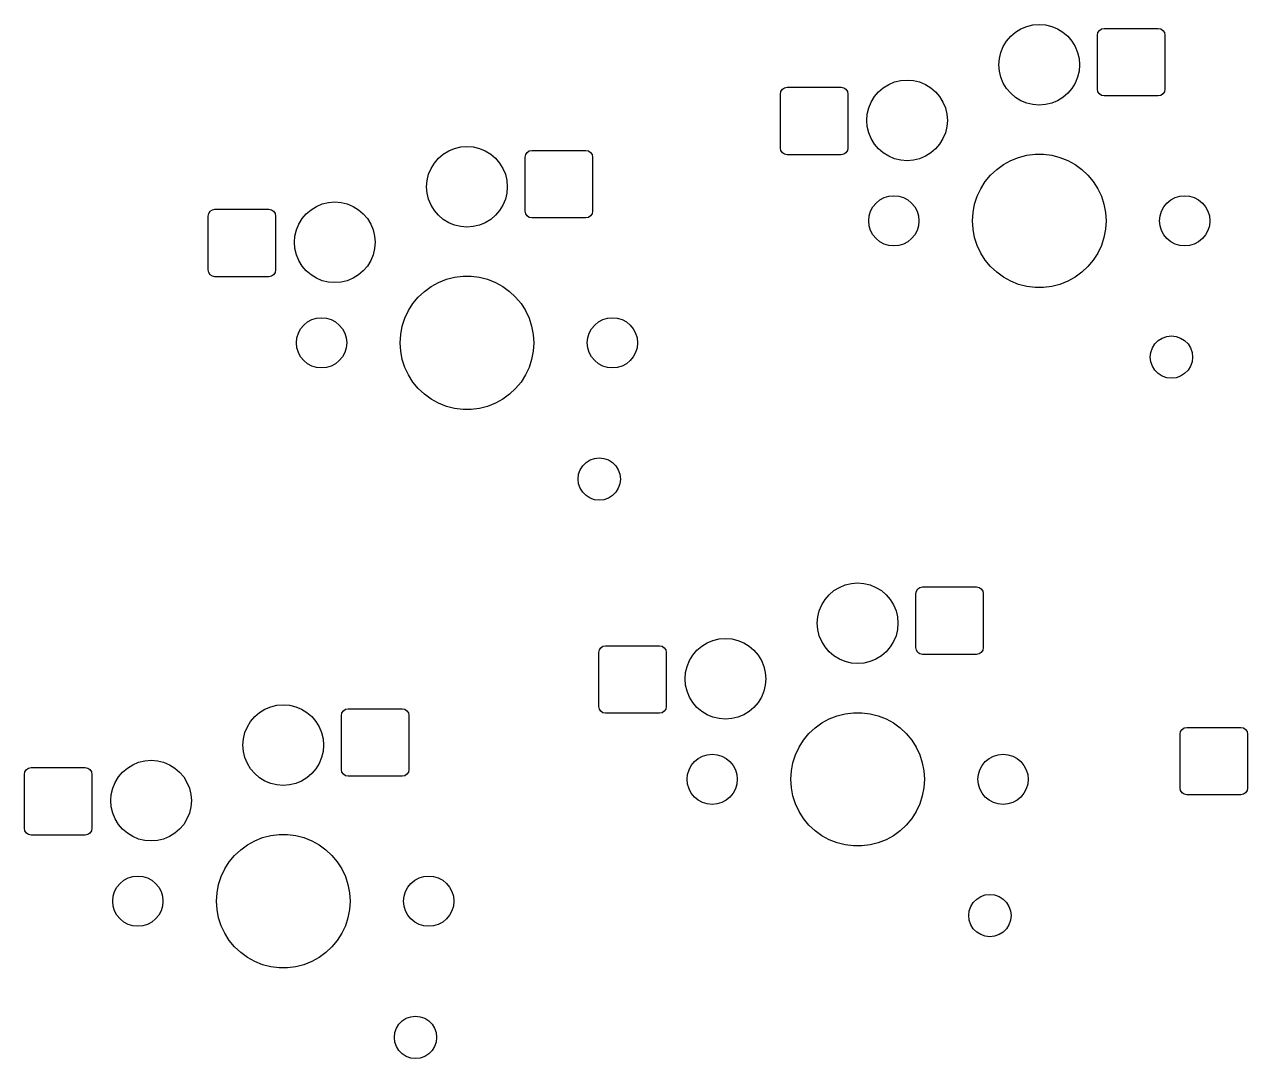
# Model space of a CAD drawing. Extents: x 51 to 259, y -147 to -37.
# Drawn here: x 157.62 to 203.87, y -76.41 to -37.31 of the extents above; entities that cross this region are included whole.
import ezdxf

# ---------------------------------------------------------------- set-up
doc = ezdxf.new("R2010")
doc.units = 0
doc.layers.add('BLACK', color=7, linetype='CONTINUOUS')

msp = doc.modelspace()

# ---------------------------------------------------------------- linework, layer by layer
at = {"layer": 'BLACK', "linetype": 'CONTINUOUS'}
for p, q in [((195.300326, -37.478153), (195.521411, -37.386577)), ((195.521411, -37.386577), (195.754099, -37.330713)), ((195.754099, -37.330713), (195.992662, -37.311938)), ((195.992662, -37.311938), (196.231225, -37.330713)), ((196.231225, -37.330713), (196.463913, -37.386577)), ((196.463913, -37.386577), (196.684998, -37.478153)), ((198.350078, -37.481349), (198.447662, -37.461938)), ((198.447662, -37.461938), (200.487662, -37.461938)), ((200.487662, -37.461938), (200.585246, -37.481349)), ((194.758911, -37.940565), (194.914324, -37.7586)), ((194.914324, -37.7586), (195.096289, -37.603187)), ((195.096289, -37.603187), (195.300326, -37.478153)), ((196.684998, -37.478153), (196.889035, -37.603187)), ((196.889035, -37.603187), (197.071, -37.7586)), ((197.071, -37.7586), (197.226413, -37.940565)), ((198.192662, -37.716938), (198.212073, -37.619354)), ((198.192662, -39.756938), (198.192662, -37.716938)), ((198.212073, -37.619354), (198.26735, -37.536626)), ((198.26735, -37.536626), (198.350078, -37.481349)), ((200.585246, -37.481349), (200.667974, -37.536626)), ((200.667974, -37.536626), (200.723251, -37.619354)), ((200.723251, -37.619354), (200.742662, -37.716938)), ((200.742662, -37.716938), (200.742662, -39.756938)), ((194.486437, -38.598375), (194.542301, -38.365687)), ((194.542301, -38.365687), (194.633877, -38.144602)), ((194.633877, -38.144602), (194.758911, -37.940565)), ((197.226413, -37.940565), (197.351447, -38.144602)), ((197.351447, -38.144602), (197.443023, -38.365687)), ((197.443023, -38.365687), (197.498887, -38.598375)), ((194.467662, -38.836938), (194.486437, -38.598375)), ((194.486437, -39.075501), (194.467662, -38.836938)), ((197.498887, -38.598375), (197.517662, -38.836938)), ((197.517662, -38.836938), (197.498887, -39.075501)), ((194.542301, -39.308189), (194.486437, -39.075501)), ((194.633877, -39.529274), (194.542301, -39.308189)), ((197.443023, -39.308189), (197.351447, -39.529274)), ((197.498887, -39.075501), (197.443023, -39.308189)), ((186.224767, -39.844869), (186.280044, -39.762141)), ((186.280044, -39.762141), (186.362772, -39.706864)), ((186.362772, -39.706864), (186.460356, -39.687453)), ((186.460356, -39.687453), (188.500356, -39.687453)), ((188.500356, -39.687453), (188.59794, -39.706864)), ((188.59794, -39.706864), (188.680668, -39.762141)), ((188.680668, -39.762141), (188.735945, -39.844869)), ((189.914324, -39.8586), (190.096289, -39.703187)), ((190.096289, -39.703187), (190.300326, -39.578153)), ((190.300326, -39.578153), (190.521411, -39.486577)), ((190.521411, -39.486577), (190.754099, -39.430713)), ((190.754099, -39.430713), (190.992662, -39.411938)), ((190.992662, -39.411938), (191.231225, -39.430713)), ((191.231225, -39.430713), (191.463913, -39.486577)), ((191.463913, -39.486577), (191.684998, -39.578153)), ((191.684998, -39.578153), (191.889035, -39.703187)), ((191.889035, -39.703187), (192.071, -39.8586)), ((194.758911, -39.733311), (194.633877, -39.529274)), ((194.914324, -39.915276), (194.758911, -39.733311)), ((197.226413, -39.733311), (197.071, -39.915276)), ((197.351447, -39.529274), (197.226413, -39.733311)), ((198.212073, -39.854522), (198.192662, -39.756938)), ((200.742662, -39.756938), (200.723251, -39.854522)), ((186.205356, -39.942453), (186.224767, -39.844869)), ((186.205356, -41.982453), (186.205356, -39.942453)), ((188.735945, -39.844869), (188.755356, -39.942453)), ((188.755356, -39.942453), (188.755356, -41.982453)), ((189.633877, -40.244602), (189.758911, -40.040565)), ((189.758911, -40.040565), (189.914324, -39.8586)), ((192.071, -39.8586), (192.226413, -40.040565)), ((192.226413, -40.040565), (192.351447, -40.244602)), ((195.096289, -40.070689), (194.914324, -39.915276)), ((195.300326, -40.195723), (195.096289, -40.070689)), ((195.521411, -40.287299), (195.300326, -40.195723)), ((196.684998, -40.195723), (196.463913, -40.287299)), ((196.889035, -40.070689), (196.684998, -40.195723)), ((197.071, -39.915276), (196.889035, -40.070689)), ((198.26735, -39.93725), (198.212073, -39.854522)), ((198.350078, -39.992527), (198.26735, -39.93725)), ((198.447662, -40.011938), (198.350078, -39.992527)), ((200.487662, -40.011938), (198.447662, -40.011938)), ((200.585246, -39.992527), (200.487662, -40.011938)), ((200.667974, -39.93725), (200.585246, -39.992527)), ((200.723251, -39.854522), (200.667974, -39.93725)), ((189.467662, -40.936938), (189.486437, -40.698375)), ((189.486437, -40.698375), (189.542301, -40.465687)), ((189.542301, -40.465687), (189.633877, -40.244602)), ((192.351447, -40.244602), (192.443023, -40.465687)), ((192.443023, -40.465687), (192.498887, -40.698375)), ((192.498887, -40.698375), (192.517662, -40.936938)), ((195.754099, -40.343163), (195.521411, -40.287299)), ((195.992662, -40.361938), (195.754099, -40.343163)), ((196.231225, -40.343163), (195.992662, -40.361938)), ((196.463913, -40.287299), (196.231225, -40.343163)), ((189.486437, -41.175501), (189.467662, -40.936938)), ((192.517662, -40.936938), (192.498887, -41.175501)), ((189.542301, -41.408189), (189.486437, -41.175501)), ((189.633877, -41.629274), (189.542301, -41.408189)), ((192.443023, -41.408189), (192.351447, -41.629274)), ((192.498887, -41.175501), (192.443023, -41.408189)), ((173.659674, -42.089395), (173.880759, -41.997819)), ((173.880759, -41.997819), (174.113447, -41.941955)), ((174.113447, -41.941955), (174.35201, -41.92318)), ((174.35201, -41.92318), (174.590573, -41.941955)), ((174.590573, -41.941955), (174.823261, -41.997819)), ((174.823261, -41.997819), (175.044346, -42.089395)), ((176.709426, -42.092591), (176.80701, -42.07318)), ((176.80701, -42.07318), (178.84701, -42.07318)), ((178.84701, -42.07318), (178.944594, -42.092591)), ((186.224767, -42.080037), (186.205356, -41.982453)), ((186.280044, -42.162765), (186.224767, -42.080037)), ((188.735945, -42.080037), (188.680668, -42.162765)), ((188.755356, -41.982453), (188.735945, -42.080037)), ((189.758911, -41.833311), (189.633877, -41.629274)), ((189.914324, -42.015276), (189.758911, -41.833311)), ((190.096289, -42.170689), (189.914324, -42.015276)), ((192.071, -42.015276), (191.889035, -42.170689)), ((192.226413, -41.833311), (192.071, -42.015276)), ((192.351447, -41.629274), (192.226413, -41.833311)), ((173.118259, -42.551807), (173.273672, -42.369842)), ((173.273672, -42.369842), (173.455637, -42.214429)), ((173.455637, -42.214429), (173.659674, -42.089395)), ((175.044346, -42.089395), (175.248383, -42.214429)), ((175.248383, -42.214429), (175.430348, -42.369842)), ((175.430348, -42.369842), (175.585761, -42.551807)), ((176.55201, -42.32818), (176.571421, -42.230596)), ((176.55201, -44.36818), (176.55201, -42.32818)), ((176.571421, -42.230596), (176.626698, -42.147868)), ((176.626698, -42.147868), (176.709426, -42.092591)), ((178.944594, -42.092591), (179.027322, -42.147868)), ((179.027322, -42.147868), (179.082599, -42.230596)), ((179.082599, -42.230596), (179.10201, -42.32818)), ((179.10201, -42.32818), (179.10201, -44.36818)), ((186.362772, -42.218042), (186.280044, -42.162765)), ((186.460356, -42.237453), (186.362772, -42.218042)), ((188.500356, -42.237453), (186.460356, -42.237453)), ((188.59794, -42.218042), (188.500356, -42.237453)), ((188.680668, -42.162765), (188.59794, -42.218042)), ((190.300326, -42.295723), (190.096289, -42.170689)), ((190.521411, -42.387299), (190.300326, -42.295723)), ((190.754099, -42.443163), (190.521411, -42.387299)), ((190.992662, -42.461938), (190.754099, -42.443163)), ((191.231225, -42.443163), (190.992662, -42.461938)), ((191.463913, -42.387299), (191.231225, -42.443163)), ((191.684998, -42.295723), (191.463913, -42.387299)), ((191.889035, -42.170689), (191.684998, -42.295723)), ((194.639699, -42.60501), (194.917569, -42.45225)), ((194.917569, -42.45225), (195.212394, -42.33552)), ((195.212394, -42.33552), (195.519524, -42.256663)), ((195.519524, -42.256663), (195.834116, -42.216921)), ((195.834116, -42.216921), (196.151208, -42.216921)), ((196.151208, -42.216921), (196.4658, -42.256663)), ((196.4658, -42.256663), (196.77293, -42.33552)), ((196.77293, -42.33552), (197.067755, -42.45225)), ((197.067755, -42.45225), (197.345625, -42.60501)), ((172.845785, -43.209617), (172.901649, -42.976929)), ((172.901649, -42.976929), (172.993225, -42.755844)), ((172.993225, -42.755844), (173.118259, -42.551807)), ((175.585761, -42.551807), (175.710795, -42.755844)), ((175.710795, -42.755844), (175.802371, -42.976929)), ((175.802371, -42.976929), (175.858235, -43.209617)), ((193.949894, -43.25278), (194.152016, -43.008457)), ((194.152016, -43.008457), (194.383166, -42.791392)), ((194.383166, -42.791392), (194.639699, -42.60501)), ((197.345625, -42.60501), (197.602158, -42.791392)), ((197.602158, -42.791392), (197.833308, -43.008457)), ((197.833308, -43.008457), (198.03543, -43.25278)), ((172.82701, -43.44818), (172.845785, -43.209617)), ((172.845785, -43.686743), (172.82701, -43.44818)), ((175.858235, -43.209617), (175.87701, -43.44818)), ((175.87701, -43.44818), (175.858235, -43.686743)), ((193.779988, -43.52051), (193.949894, -43.25278)), ((198.03543, -43.25278), (198.205336, -43.52051)), ((172.901649, -43.919431), (172.845785, -43.686743)), ((172.993225, -44.140516), (172.901649, -43.919431)), ((175.802371, -43.919431), (175.710795, -44.140516)), ((175.858235, -43.686743), (175.802371, -43.919431)), ((189.96487, -43.947042), (190.129113, -43.859252)), ((190.129113, -43.859252), (190.307326, -43.805192)), ((190.307326, -43.805192), (190.492662, -43.786938)), ((190.492662, -43.786938), (190.677998, -43.805192)), ((190.677998, -43.805192), (190.856211, -43.859252)), ((190.856211, -43.859252), (191.020454, -43.947042)), ((193.54699, -44.108996), (193.644976, -43.807424)), ((193.644976, -43.807424), (193.779988, -43.52051)), ((198.205336, -43.52051), (198.340348, -43.807424)), ((198.340348, -43.807424), (198.438334, -44.108996)), ((200.96487, -43.947042), (201.129113, -43.859252)), ((201.129113, -43.859252), (201.307326, -43.805192)), ((201.307326, -43.805192), (201.492662, -43.786938)), ((201.492662, -43.786938), (201.677998, -43.805192)), ((201.677998, -43.805192), (201.856211, -43.859252)), ((201.856211, -43.859252), (202.020454, -43.947042)), ((164.584115, -44.456111), (164.639392, -44.373383)), ((164.639392, -44.373383), (164.72212, -44.318106)), ((164.72212, -44.318106), (164.819704, -44.298695)), ((164.819704, -44.298695), (166.859704, -44.298695)), ((166.859704, -44.298695), (166.957288, -44.318106)), ((166.957288, -44.318106), (167.040016, -44.373383)), ((167.040016, -44.373383), (167.095293, -44.456111)), ((168.273672, -44.469842), (168.455637, -44.314429)), ((168.455637, -44.314429), (168.659674, -44.189395)), ((168.659674, -44.189395), (168.880759, -44.097819)), ((168.880759, -44.097819), (169.113447, -44.041955)), ((169.113447, -44.041955), (169.35201, -44.02318)), ((169.35201, -44.02318), (169.590573, -44.041955)), ((169.590573, -44.041955), (169.823261, -44.097819)), ((169.823261, -44.097819), (170.044346, -44.189395)), ((170.044346, -44.189395), (170.248383, -44.314429)), ((170.248383, -44.314429), (170.430348, -44.469842)), ((173.118259, -44.344553), (172.993225, -44.140516)), ((173.273672, -44.526518), (173.118259, -44.344553)), ((175.585761, -44.344553), (175.430348, -44.526518)), ((175.710795, -44.140516), (175.585761, -44.344553)), ((176.571421, -44.465764), (176.55201, -44.36818)), ((179.10201, -44.36818), (179.082599, -44.465764)), ((189.560916, -44.551602), (189.614976, -44.373389)), ((189.614976, -44.373389), (189.702766, -44.209146)), ((189.702766, -44.209146), (189.820911, -44.065187)), ((189.820911, -44.065187), (189.96487, -43.947042)), ((191.020454, -43.947042), (191.164413, -44.065187)), ((191.164413, -44.065187), (191.282558, -44.209146)), ((191.282558, -44.209146), (191.370348, -44.373389)), ((191.370348, -44.373389), (191.424408, -44.551602)), ((193.487572, -44.420472), (193.54699, -44.108996)), ((198.438334, -44.108996), (198.497752, -44.420472)), ((200.560916, -44.551602), (200.614976, -44.373389)), ((200.614976, -44.373389), (200.702766, -44.209146)), ((200.702766, -44.209146), (200.820911, -44.065187)), ((200.820911, -44.065187), (200.96487, -43.947042)), ((202.020454, -43.947042), (202.164413, -44.065187)), ((202.164413, -44.065187), (202.282558, -44.209146)), ((202.282558, -44.209146), (202.370348, -44.373389)), ((202.370348, -44.373389), (202.424408, -44.551602)), ((164.564704, -44.553695), (164.584115, -44.456111)), ((164.564704, -46.593695), (164.564704, -44.553695)), ((167.095293, -44.456111), (167.114704, -44.553695)), ((167.114704, -44.553695), (167.114704, -46.593695)), ((167.901649, -45.076929), (167.993225, -44.855844)), ((167.993225, -44.855844), (168.118259, -44.651807)), ((168.118259, -44.651807), (168.273672, -44.469842)), ((170.430348, -44.469842), (170.585761, -44.651807)), ((170.585761, -44.651807), (170.710795, -44.855844)), ((170.710795, -44.855844), (170.802371, -45.076929)), ((173.455637, -44.681931), (173.273672, -44.526518)), ((173.659674, -44.806965), (173.455637, -44.681931)), ((173.880759, -44.898541), (173.659674, -44.806965)), ((175.044346, -44.806965), (174.823261, -44.898541)), ((175.248383, -44.681931), (175.044346, -44.806965)), ((175.430348, -44.526518), (175.248383, -44.681931)), ((176.626698, -44.548492), (176.571421, -44.465764)), ((176.709426, -44.603769), (176.626698, -44.548492)), ((176.80701, -44.62318), (176.709426, -44.603769)), ((178.84701, -44.62318), (176.80701, -44.62318)), ((178.944594, -44.603769), (178.84701, -44.62318)), ((179.027322, -44.548492), (178.944594, -44.603769)), ((179.082599, -44.465764), (179.027322, -44.548492)), ((189.542662, -44.736938), (189.560916, -44.551602)), ((189.560916, -44.922274), (189.542662, -44.736938)), ((191.424408, -44.551602), (191.442662, -44.736938)), ((191.442662, -44.736938), (191.424408, -44.922274)), ((193.467662, -44.736938), (193.487572, -44.420472)), ((193.487572, -45.053404), (193.467662, -44.736938)), ((198.497752, -44.420472), (198.517662, -44.736938)), ((198.517662, -44.736938), (198.497752, -45.053404)), ((200.542662, -44.736938), (200.560916, -44.551602)), ((200.560916, -44.922274), (200.542662, -44.736938)), ((202.424408, -44.551602), (202.442662, -44.736938)), ((202.442662, -44.736938), (202.424408, -44.922274)), ((167.82701, -45.54818), (167.845785, -45.309617)), ((167.845785, -45.309617), (167.901649, -45.076929)), ((170.802371, -45.076929), (170.858235, -45.309617)), ((170.858235, -45.309617), (170.87701, -45.54818)), ((174.113447, -44.954405), (173.880759, -44.898541)), ((174.35201, -44.97318), (174.113447, -44.954405)), ((174.590573, -44.954405), (174.35201, -44.97318)), ((174.823261, -44.898541), (174.590573, -44.954405)), ((189.614976, -45.100487), (189.560916, -44.922274)), ((189.702766, -45.26473), (189.614976, -45.100487)), ((189.820911, -45.408689), (189.702766, -45.26473)), ((191.282558, -45.26473), (191.164413, -45.408689)), ((191.370348, -45.100487), (191.282558, -45.26473)), ((191.424408, -44.922274), (191.370348, -45.100487)), ((193.54699, -45.36488), (193.487572, -45.053404)), ((198.497752, -45.053404), (198.438334, -45.36488)), ((200.614976, -45.100487), (200.560916, -44.922274)), ((200.702766, -45.26473), (200.614976, -45.100487)), ((200.820911, -45.408689), (200.702766, -45.26473)), ((202.282558, -45.26473), (202.164413, -45.408689)), ((202.370348, -45.100487), (202.282558, -45.26473)), ((202.424408, -44.922274), (202.370348, -45.100487)), ((167.845785, -45.786743), (167.82701, -45.54818)), ((167.901649, -46.019431), (167.845785, -45.786743)), ((170.858235, -45.786743), (170.802371, -46.019431)), ((170.87701, -45.54818), (170.858235, -45.786743)), ((189.96487, -45.526834), (189.820911, -45.408689)), ((190.129113, -45.614624), (189.96487, -45.526834)), ((190.307326, -45.668684), (190.129113, -45.614624)), ((190.492662, -45.686938), (190.307326, -45.668684)), ((190.677998, -45.668684), (190.492662, -45.686938)), ((190.856211, -45.614624), (190.677998, -45.668684)), ((191.020454, -45.526834), (190.856211, -45.614624)), ((191.164413, -45.408689), (191.020454, -45.526834)), ((193.644976, -45.666452), (193.54699, -45.36488)), ((193.779988, -45.953366), (193.644976, -45.666452)), ((198.340348, -45.666452), (198.205336, -45.953366)), ((198.438334, -45.36488), (198.340348, -45.666452)), ((200.96487, -45.526834), (200.820911, -45.408689)), ((201.129113, -45.614624), (200.96487, -45.526834)), ((201.307326, -45.668684), (201.129113, -45.614624)), ((201.492662, -45.686938), (201.307326, -45.668684)), ((201.677998, -45.668684), (201.492662, -45.686938)), ((201.856211, -45.614624), (201.677998, -45.668684)), ((202.020454, -45.526834), (201.856211, -45.614624)), ((202.164413, -45.408689), (202.020454, -45.526834)), ((167.993225, -46.240516), (167.901649, -46.019431)), ((168.118259, -46.444553), (167.993225, -46.240516)), ((170.710795, -46.240516), (170.585761, -46.444553)), ((170.802371, -46.019431), (170.710795, -46.240516)), ((193.949894, -46.221096), (193.779988, -45.953366)), ((194.152016, -46.465419), (193.949894, -46.221096)), ((198.03543, -46.221096), (197.833308, -46.465419)), ((198.205336, -45.953366), (198.03543, -46.221096)), ((164.584115, -46.691279), (164.564704, -46.593695)), ((164.639392, -46.774007), (164.584115, -46.691279)), ((167.095293, -46.691279), (167.040016, -46.774007)), ((167.114704, -46.593695), (167.095293, -46.691279)), ((168.273672, -46.626518), (168.118259, -46.444553)), ((168.455637, -46.781931), (168.273672, -46.626518)), ((170.430348, -46.626518), (170.248383, -46.781931)), ((170.585761, -46.444553), (170.430348, -46.626518)), ((194.383166, -46.682484), (194.152016, -46.465419)), ((194.639699, -46.868866), (194.383166, -46.682484)), ((197.602158, -46.682484), (197.345625, -46.868866)), ((197.833308, -46.465419), (197.602158, -46.682484)), ((164.72212, -46.829284), (164.639392, -46.774007)), ((164.819704, -46.848695), (164.72212, -46.829284)), ((166.859704, -46.848695), (164.819704, -46.848695)), ((166.957288, -46.829284), (166.859704, -46.848695)), ((167.040016, -46.774007), (166.957288, -46.829284)), ((168.659674, -46.906965), (168.455637, -46.781931)), ((168.880759, -46.998541), (168.659674, -46.906965)), ((169.113447, -47.054405), (168.880759, -46.998541)), ((169.35201, -47.07318), (169.113447, -47.054405)), ((169.590573, -47.054405), (169.35201, -47.07318)), ((169.823261, -46.998541), (169.590573, -47.054405)), ((170.044346, -46.906965), (169.823261, -46.998541)), ((170.248383, -46.781931), (170.044346, -46.906965)), ((172.999047, -47.216252), (173.276917, -47.063492)), ((173.276917, -47.063492), (173.571742, -46.946762)), ((173.571742, -46.946762), (173.878872, -46.867905)), ((173.878872, -46.867905), (174.193464, -46.828163)), ((174.193464, -46.828163), (174.510556, -46.828163)), ((174.510556, -46.828163), (174.825148, -46.867905)), ((174.825148, -46.867905), (175.132278, -46.946762)), ((175.132278, -46.946762), (175.427103, -47.063492)), ((175.427103, -47.063492), (175.704973, -47.216252)), ((194.917569, -47.021626), (194.639699, -46.868866)), ((195.212394, -47.138356), (194.917569, -47.021626)), ((195.519524, -47.217213), (195.212394, -47.138356)), ((196.77293, -47.138356), (196.4658, -47.217213)), ((197.067755, -47.021626), (196.77293, -47.138356)), ((197.345625, -46.868866), (197.067755, -47.021626)), ((172.309242, -47.864022), (172.511364, -47.619699)), ((172.511364, -47.619699), (172.742514, -47.402634)), ((172.742514, -47.402634), (172.999047, -47.216252)), ((175.704973, -47.216252), (175.961506, -47.402634)), ((175.961506, -47.402634), (176.192656, -47.619699)), ((176.192656, -47.619699), (176.394778, -47.864022)), ((195.834116, -47.256955), (195.519524, -47.217213)), ((196.151208, -47.256955), (195.834116, -47.256955)), ((196.4658, -47.217213), (196.151208, -47.256955)), ((172.139336, -48.131752), (172.309242, -47.864022)), ((176.394778, -47.864022), (176.564684, -48.131752)), ((168.180259, -48.676429), (168.324218, -48.558284)), ((168.324218, -48.558284), (168.488461, -48.470494)), ((168.488461, -48.470494), (168.666674, -48.416434)), ((168.666674, -48.416434), (168.85201, -48.39818)), ((168.85201, -48.39818), (169.037346, -48.416434)), ((169.037346, -48.416434), (169.215559, -48.470494)), ((169.215559, -48.470494), (169.379802, -48.558284)), ((169.379802, -48.558284), (169.523761, -48.676429)), ((171.906338, -48.720238), (172.004324, -48.418666)), ((172.004324, -48.418666), (172.139336, -48.131752)), ((176.564684, -48.131752), (176.699696, -48.418666)), ((176.699696, -48.418666), (176.797682, -48.720238)), ((179.180259, -48.676429), (179.324218, -48.558284)), ((179.324218, -48.558284), (179.488461, -48.470494)), ((179.488461, -48.470494), (179.666674, -48.416434)), ((179.666674, -48.416434), (179.85201, -48.39818)), ((179.85201, -48.39818), (180.037346, -48.416434)), ((180.037346, -48.416434), (180.215559, -48.470494)), ((180.215559, -48.470494), (180.379802, -48.558284)), ((180.379802, -48.558284), (180.523761, -48.676429)), ((167.920264, -49.162844), (167.974324, -48.984631)), ((167.974324, -48.984631), (168.062114, -48.820388)), ((168.062114, -48.820388), (168.180259, -48.676429)), ((169.523761, -48.676429), (169.641906, -48.820388)), ((169.641906, -48.820388), (169.729696, -48.984631)), ((169.729696, -48.984631), (169.783756, -49.162844)), ((171.84692, -49.031714), (171.906338, -48.720238)), ((176.797682, -48.720238), (176.8571, -49.031714)), ((178.920264, -49.162844), (178.974324, -48.984631)), ((178.974324, -48.984631), (179.062114, -48.820388)), ((179.062114, -48.820388), (179.180259, -48.676429)), ((180.523761, -48.676429), (180.641906, -48.820388)), ((180.641906, -48.820388), (180.729696, -48.984631)), ((180.729696, -48.984631), (180.783756, -49.162844)), ((167.90201, -49.34818), (167.920264, -49.162844)), ((167.920264, -49.533516), (167.90201, -49.34818)), ((169.783756, -49.162844), (169.80201, -49.34818)), ((169.80201, -49.34818), (169.783756, -49.533516)), ((171.82701, -49.34818), (171.84692, -49.031714)), ((171.84692, -49.664646), (171.82701, -49.34818)), ((176.8571, -49.031714), (176.87701, -49.34818)), ((176.87701, -49.34818), (176.8571, -49.664646)), ((178.90201, -49.34818), (178.920264, -49.162844)), ((178.920264, -49.533516), (178.90201, -49.34818)), ((180.783756, -49.162844), (180.80201, -49.34818)), ((180.80201, -49.34818), (180.783756, -49.533516)), ((200.271887, -49.539831), (200.367197, -49.388146)), ((200.367197, -49.388146), (200.49387, -49.261473)), ((200.49387, -49.261473), (200.645555, -49.166163)), ((200.645555, -49.166163), (200.814645, -49.106996)), ((200.814645, -49.106996), (200.992662, -49.086938)), ((200.992662, -49.086938), (201.170679, -49.106996)), ((201.170679, -49.106996), (201.339769, -49.166163)), ((201.339769, -49.166163), (201.491454, -49.261473)), ((201.491454, -49.261473), (201.618127, -49.388146)), ((201.618127, -49.388146), (201.713437, -49.539831)), ((167.974324, -49.711729), (167.920264, -49.533516)), ((168.062114, -49.875972), (167.974324, -49.711729)), ((168.180259, -50.019931), (168.062114, -49.875972)), ((169.641906, -49.875972), (169.523761, -50.019931)), ((169.729696, -49.711729), (169.641906, -49.875972)), ((169.783756, -49.533516), (169.729696, -49.711729)), ((171.906338, -49.976122), (171.84692, -49.664646)), ((176.8571, -49.664646), (176.797682, -49.976122)), ((178.974324, -49.711729), (178.920264, -49.533516)), ((179.062114, -49.875972), (178.974324, -49.711729)), ((179.180259, -50.019931), (179.062114, -49.875972)), ((180.641906, -49.875972), (180.523761, -50.019931)), ((180.729696, -49.711729), (180.641906, -49.875972)), ((180.783756, -49.533516), (180.729696, -49.711729)), ((200.192662, -49.886938), (200.21272, -49.708921)), ((200.21272, -50.064955), (200.192662, -49.886938)), ((200.21272, -49.708921), (200.271887, -49.539831)), ((201.713437, -49.539831), (201.772604, -49.708921)), ((201.772604, -49.708921), (201.792662, -49.886938)), ((201.792662, -49.886938), (201.772604, -50.064955)), ((168.324218, -50.138076), (168.180259, -50.019931)), ((168.488461, -50.225866), (168.324218, -50.138076)), ((168.666674, -50.279926), (168.488461, -50.225866)), ((168.85201, -50.29818), (168.666674, -50.279926)), ((169.037346, -50.279926), (168.85201, -50.29818)), ((169.215559, -50.225866), (169.037346, -50.279926)), ((169.379802, -50.138076), (169.215559, -50.225866)), ((169.523761, -50.019931), (169.379802, -50.138076)), ((172.004324, -50.277694), (171.906338, -49.976122)), ((172.139336, -50.564608), (172.004324, -50.277694)), ((176.699696, -50.277694), (176.564684, -50.564608)), ((176.797682, -49.976122), (176.699696, -50.277694)), ((179.324218, -50.138076), (179.180259, -50.019931)), ((179.488461, -50.225866), (179.324218, -50.138076)), ((179.666674, -50.279926), (179.488461, -50.225866)), ((179.85201, -50.29818), (179.666674, -50.279926)), ((180.037346, -50.279926), (179.85201, -50.29818)), ((180.215559, -50.225866), (180.037346, -50.279926)), ((180.379802, -50.138076), (180.215559, -50.225866)), ((180.523761, -50.019931), (180.379802, -50.138076)), ((200.271887, -50.234045), (200.21272, -50.064955)), ((200.367197, -50.38573), (200.271887, -50.234045)), ((200.49387, -50.512403), (200.367197, -50.38573)), ((201.618127, -50.38573), (201.491454, -50.512403)), ((201.713437, -50.234045), (201.618127, -50.38573)), ((201.772604, -50.064955), (201.713437, -50.234045)), ((172.309242, -50.832338), (172.139336, -50.564608)), ((172.511364, -51.076661), (172.309242, -50.832338)), ((176.394778, -50.832338), (176.192656, -51.076661)), ((176.564684, -50.564608), (176.394778, -50.832338)), ((200.645555, -50.607713), (200.49387, -50.512403)), ((200.814645, -50.66688), (200.645555, -50.607713)), ((200.992662, -50.686938), (200.814645, -50.66688)), ((201.170679, -50.66688), (200.992662, -50.686938)), ((201.339769, -50.607713), (201.170679, -50.66688)), ((201.491454, -50.512403), (201.339769, -50.607713)), ((172.742514, -51.293726), (172.511364, -51.076661)), ((172.999047, -51.480108), (172.742514, -51.293726)), ((175.961506, -51.293726), (175.704973, -51.480108)), ((176.192656, -51.076661), (175.961506, -51.293726)), ((173.276917, -51.632868), (172.999047, -51.480108)), ((173.571742, -51.749598), (173.276917, -51.632868)), ((173.878872, -51.828455), (173.571742, -51.749598)), ((175.132278, -51.749598), (174.825148, -51.828455)), ((175.427103, -51.632868), (175.132278, -51.749598)), ((175.704973, -51.480108), (175.427103, -51.632868)), ((174.193464, -51.868197), (173.878872, -51.828455)), ((174.510556, -51.868197), (174.193464, -51.868197)), ((174.825148, -51.828455), (174.510556, -51.868197)), ((178.631235, -54.151073), (178.726545, -53.999388)), ((178.726545, -53.999388), (178.853218, -53.872715)), ((178.853218, -53.872715), (179.004903, -53.777405)), ((179.004903, -53.777405), (179.173993, -53.718238)), ((179.173993, -53.718238), (179.35201, -53.69818)), ((179.35201, -53.69818), (179.530027, -53.718238)), ((179.530027, -53.718238), (179.699117, -53.777405)), ((179.699117, -53.777405), (179.850802, -53.872715)), ((179.850802, -53.872715), (179.977475, -53.999388)), ((179.977475, -53.999388), (180.072785, -54.151073)), ((178.55201, -54.49818), (178.572068, -54.320163)), ((178.572068, -54.676197), (178.55201, -54.49818)), ((178.572068, -54.320163), (178.631235, -54.151073)), ((180.072785, -54.151073), (180.131952, -54.320163)), ((180.131952, -54.320163), (180.15201, -54.49818)), ((180.15201, -54.49818), (180.131952, -54.676197)), ((178.631235, -54.845287), (178.572068, -54.676197)), ((178.726545, -54.996972), (178.631235, -54.845287)), ((178.853218, -55.123645), (178.726545, -54.996972)), ((179.977475, -54.996972), (179.850802, -55.123645)), ((180.072785, -54.845287), (179.977475, -54.996972)), ((180.131952, -54.676197), (180.072785, -54.845287)), ((179.004903, -55.218955), (178.853218, -55.123645)), ((179.173993, -55.278122), (179.004903, -55.218955)), ((179.35201, -55.29818), (179.173993, -55.278122)), ((179.530027, -55.278122), (179.35201, -55.29818)), ((179.699117, -55.218955), (179.530027, -55.278122)), ((179.850802, -55.123645), (179.699117, -55.218955)), ((188.046863, -58.873187), (188.228828, -58.717774)), ((188.228828, -58.717774), (188.432865, -58.59274)), ((188.432865, -58.59274), (188.65395, -58.501164)), ((188.65395, -58.501164), (188.886638, -58.4453)), ((188.886638, -58.4453), (189.125201, -58.426525)), ((189.125201, -58.426525), (189.363764, -58.4453)), ((189.363764, -58.4453), (189.596452, -58.501164)), ((189.596452, -58.501164), (189.817537, -58.59274)), ((189.817537, -58.59274), (190.021574, -58.717774)), ((190.021574, -58.717774), (190.203539, -58.873187)), ((191.325201, -58.831525), (191.344612, -58.733941)), ((191.344612, -58.733941), (191.399889, -58.651213)), ((191.399889, -58.651213), (191.482617, -58.595936)), ((191.482617, -58.595936), (191.580201, -58.576525)), ((191.580201, -58.576525), (193.620201, -58.576525)), ((193.620201, -58.576525), (193.717785, -58.595936)), ((193.717785, -58.595936), (193.800513, -58.651213)), ((193.800513, -58.651213), (193.85579, -58.733941)), ((193.85579, -58.733941), (193.875201, -58.831525)), ((187.766416, -59.259189), (187.89145, -59.055152)), ((187.89145, -59.055152), (188.046863, -58.873187)), ((190.203539, -58.873187), (190.358952, -59.055152)), ((190.358952, -59.055152), (190.483986, -59.259189)), ((191.325201, -60.871525), (191.325201, -58.831525)), ((193.875201, -58.831525), (193.875201, -60.871525)), ((187.618976, -59.712962), (187.67484, -59.480274)), ((187.67484, -59.480274), (187.766416, -59.259189)), ((190.483986, -59.259189), (190.575562, -59.480274)), ((190.575562, -59.480274), (190.631426, -59.712962)), ((187.600201, -59.951525), (187.618976, -59.712962)), ((187.618976, -60.190088), (187.600201, -59.951525)), ((190.631426, -59.712962), (190.650201, -59.951525)), ((190.650201, -59.951525), (190.631426, -60.190088)), ((183.65395, -60.601164), (183.886638, -60.5453)), ((183.886638, -60.5453), (184.125201, -60.526525)), ((184.125201, -60.526525), (184.363764, -60.5453)), ((184.363764, -60.5453), (184.596452, -60.601164)), ((187.67484, -60.422776), (187.618976, -60.190088)), ((187.766416, -60.643861), (187.67484, -60.422776)), ((190.575562, -60.422776), (190.483986, -60.643861)), ((190.631426, -60.190088), (190.575562, -60.422776)), ((179.337895, -61.05704), (179.357306, -60.959456)), ((179.357306, -60.959456), (179.412583, -60.876728)), ((179.412583, -60.876728), (179.495311, -60.821451)), ((179.495311, -60.821451), (179.592895, -60.80204)), ((179.592895, -60.80204), (181.632895, -60.80204)), ((181.632895, -60.80204), (181.730479, -60.821451)), ((181.730479, -60.821451), (181.813207, -60.876728)), ((181.813207, -60.876728), (181.868484, -60.959456)), ((181.868484, -60.959456), (181.887895, -61.05704)), ((182.89145, -61.155152), (183.046863, -60.973187)), ((183.046863, -60.973187), (183.228828, -60.817774)), ((183.228828, -60.817774), (183.432865, -60.69274)), ((183.432865, -60.69274), (183.65395, -60.601164)), ((184.596452, -60.601164), (184.817537, -60.69274)), ((184.817537, -60.69274), (185.021574, -60.817774)), ((185.021574, -60.817774), (185.203539, -60.973187)), ((185.203539, -60.973187), (185.358952, -61.155152)), ((187.89145, -60.847898), (187.766416, -60.643861)), ((188.046863, -61.029863), (187.89145, -60.847898)), ((188.228828, -61.185276), (188.046863, -61.029863)), ((190.203539, -61.029863), (190.021574, -61.185276)), ((190.358952, -60.847898), (190.203539, -61.029863)), ((190.483986, -60.643861), (190.358952, -60.847898)), ((191.344612, -60.969109), (191.325201, -60.871525)), ((191.399889, -61.051837), (191.344612, -60.969109)), ((191.482617, -61.107114), (191.399889, -61.051837)), ((193.800513, -61.051837), (193.717785, -61.107114)), ((193.85579, -60.969109), (193.800513, -61.051837)), ((193.875201, -60.871525), (193.85579, -60.969109)), ((179.337895, -63.09704), (179.337895, -61.05704)), ((181.887895, -61.05704), (181.887895, -63.09704)), ((182.67484, -61.580274), (182.766416, -61.359189)), ((182.766416, -61.359189), (182.89145, -61.155152)), ((185.358952, -61.155152), (185.483986, -61.359189)), ((185.483986, -61.359189), (185.575562, -61.580274)), ((188.432865, -61.31031), (188.228828, -61.185276)), ((188.65395, -61.401886), (188.432865, -61.31031)), ((188.886638, -61.45775), (188.65395, -61.401886)), ((189.125201, -61.476525), (188.886638, -61.45775)), ((189.363764, -61.45775), (189.125201, -61.476525)), ((189.596452, -61.401886), (189.363764, -61.45775)), ((189.817537, -61.31031), (189.596452, -61.401886)), ((190.021574, -61.185276), (189.817537, -61.31031)), ((191.580201, -61.126525), (191.482617, -61.107114)), ((193.620201, -61.126525), (191.580201, -61.126525)), ((193.717785, -61.107114), (193.620201, -61.126525)), ((182.600201, -62.051525), (182.618976, -61.812962)), ((182.618976, -61.812962), (182.67484, -61.580274)), ((185.575562, -61.580274), (185.631426, -61.812962)), ((185.631426, -61.812962), (185.650201, -62.051525)), ((182.618976, -62.290088), (182.600201, -62.051525)), ((182.67484, -62.522776), (182.618976, -62.290088)), ((185.631426, -62.290088), (185.575562, -62.522776)), ((185.650201, -62.051525), (185.631426, -62.290088)), ((182.766416, -62.743861), (182.67484, -62.522776)), ((182.89145, -62.947898), (182.766416, -62.743861)), ((185.483986, -62.743861), (185.358952, -62.947898)), ((185.575562, -62.522776), (185.483986, -62.743861)), ((166.32647, -63.479123), (166.508435, -63.32371)), ((166.508435, -63.32371), (166.712472, -63.198676)), ((166.712472, -63.198676), (166.933557, -63.1071)), ((166.933557, -63.1071), (167.166245, -63.051236)), ((167.166245, -63.051236), (167.404808, -63.032461)), ((167.404808, -63.032461), (167.643371, -63.051236)), ((167.643371, -63.051236), (167.876059, -63.1071)), ((167.876059, -63.1071), (168.097144, -63.198676)), ((168.097144, -63.198676), (168.301181, -63.32371)), ((168.301181, -63.32371), (168.483146, -63.479123)), ((169.604808, -63.437461), (169.624219, -63.339877)), ((169.624219, -63.339877), (169.679496, -63.257149)), ((169.679496, -63.257149), (169.762224, -63.201872)), ((169.762224, -63.201872), (169.859808, -63.182461)), ((169.859808, -63.182461), (171.899808, -63.182461)), ((171.899808, -63.182461), (171.997392, -63.201872)), ((171.997392, -63.201872), (172.08012, -63.257149)), ((172.08012, -63.257149), (172.135397, -63.339877)), ((172.135397, -63.339877), (172.154808, -63.437461)), ((179.357306, -63.194624), (179.337895, -63.09704)), ((179.412583, -63.277352), (179.357306, -63.194624)), ((179.495311, -63.332629), (179.412583, -63.277352)), ((179.592895, -63.35204), (179.495311, -63.332629)), ((181.632895, -63.35204), (179.592895, -63.35204)), ((181.730479, -63.332629), (181.632895, -63.35204)), ((181.813207, -63.277352), (181.730479, -63.332629)), ((181.868484, -63.194624), (181.813207, -63.277352)), ((181.887895, -63.09704), (181.868484, -63.194624)), ((183.046863, -63.129863), (182.89145, -62.947898)), ((183.228828, -63.285276), (183.046863, -63.129863)), ((183.432865, -63.41031), (183.228828, -63.285276)), ((185.021574, -63.285276), (184.817537, -63.41031)), ((185.203539, -63.129863), (185.021574, -63.285276)), ((185.358952, -62.947898), (185.203539, -63.129863)), ((188.652063, -63.37125), (188.966655, -63.331508)), ((188.966655, -63.331508), (189.283747, -63.331508)), ((189.283747, -63.331508), (189.598339, -63.37125)), ((166.046023, -63.865125), (166.171057, -63.661088)), ((166.171057, -63.661088), (166.32647, -63.479123)), ((168.483146, -63.479123), (168.638559, -63.661088)), ((168.638559, -63.661088), (168.763593, -63.865125)), ((169.604808, -65.477461), (169.604808, -63.437461)), ((172.154808, -63.437461), (172.154808, -65.477461)), ((183.65395, -63.501886), (183.432865, -63.41031)), ((183.886638, -63.55775), (183.65395, -63.501886)), ((184.125201, -63.576525), (183.886638, -63.55775)), ((184.363764, -63.55775), (184.125201, -63.576525)), ((184.596452, -63.501886), (184.363764, -63.55775)), ((184.817537, -63.41031), (184.596452, -63.501886)), ((187.515705, -63.905979), (187.772238, -63.719597)), ((187.772238, -63.719597), (188.050108, -63.566837)), ((188.050108, -63.566837), (188.344933, -63.450107)), ((188.344933, -63.450107), (188.652063, -63.37125)), ((189.598339, -63.37125), (189.905469, -63.450107)), ((189.905469, -63.450107), (190.200294, -63.566837)), ((190.200294, -63.566837), (190.478164, -63.719597)), ((190.478164, -63.719597), (190.734697, -63.905979)), ((165.898583, -64.318898), (165.954447, -64.08621)), ((165.954447, -64.08621), (166.046023, -63.865125)), ((168.763593, -63.865125), (168.855169, -64.08621)), ((168.855169, -64.08621), (168.911033, -64.318898)), ((187.082433, -64.367367), (187.284555, -64.123044)), ((187.284555, -64.123044), (187.515705, -63.905979)), ((190.734697, -63.905979), (190.965847, -64.123044)), ((190.965847, -64.123044), (191.167969, -64.367367)), ((201.319025, -64.141984), (201.338436, -64.0444)), ((201.319025, -66.181984), (201.319025, -64.141984)), ((201.338436, -64.0444), (201.393713, -63.961672)), ((201.393713, -63.961672), (201.476441, -63.906395)), ((201.476441, -63.906395), (201.574025, -63.886984)), ((201.574025, -63.886984), (203.614025, -63.886984)), ((203.614025, -63.886984), (203.711609, -63.906395)), ((203.711609, -63.906395), (203.794337, -63.961672)), ((203.794337, -63.961672), (203.849614, -64.0444)), ((203.849614, -64.0444), (203.869025, -64.141984)), ((203.869025, -64.141984), (203.869025, -66.181984)), ((165.879808, -64.557461), (165.898583, -64.318898)), ((165.898583, -64.796024), (165.879808, -64.557461)), ((168.911033, -64.318898), (168.929808, -64.557461)), ((168.929808, -64.557461), (168.911033, -64.796024)), ((186.777515, -64.922011), (186.912527, -64.635097)), ((186.912527, -64.635097), (187.082433, -64.367367)), ((191.167969, -64.367367), (191.337875, -64.635097)), ((191.337875, -64.635097), (191.472887, -64.922011)), ((161.712472, -65.298676), (161.933557, -65.2071)), ((161.933557, -65.2071), (162.166245, -65.151236)), ((162.166245, -65.151236), (162.404808, -65.132461)), ((162.404808, -65.132461), (162.643371, -65.151236)), ((162.643371, -65.151236), (162.876059, -65.2071)), ((162.876059, -65.2071), (163.097144, -65.298676)), ((165.954447, -65.028712), (165.898583, -64.796024)), ((166.046023, -65.249797), (165.954447, -65.028712)), ((168.855169, -65.028712), (168.763593, -65.249797)), ((168.911033, -64.796024), (168.855169, -65.028712)), ((182.835305, -65.323733), (182.95345, -65.179774)), ((182.95345, -65.179774), (183.097409, -65.061629)), ((183.097409, -65.061629), (183.261652, -64.973839)), ((183.261652, -64.973839), (183.439865, -64.919779)), ((183.439865, -64.919779), (183.625201, -64.901525)), ((183.625201, -64.901525), (183.810537, -64.919779)), ((183.810537, -64.919779), (183.98875, -64.973839)), ((183.98875, -64.973839), (184.152993, -65.061629)), ((184.152993, -65.061629), (184.296952, -65.179774)), ((184.296952, -65.179774), (184.415097, -65.323733)), ((186.679529, -65.223583), (186.777515, -64.922011)), ((191.472887, -64.922011), (191.570873, -65.223583)), ((193.835305, -65.323733), (193.95345, -65.179774)), ((193.95345, -65.179774), (194.097409, -65.061629)), ((194.097409, -65.061629), (194.261652, -64.973839)), ((194.261652, -64.973839), (194.439865, -64.919779)), ((194.439865, -64.919779), (194.625201, -64.901525)), ((194.625201, -64.901525), (194.810537, -64.919779)), ((194.810537, -64.919779), (194.98875, -64.973839)), ((194.98875, -64.973839), (195.152993, -65.061629)), ((195.152993, -65.061629), (195.296952, -65.179774)), ((195.296952, -65.179774), (195.415097, -65.323733)), ((157.617502, -65.662976), (157.636913, -65.565392)), ((157.617502, -67.702976), (157.617502, -65.662976)), ((157.636913, -65.565392), (157.69219, -65.482664)), ((157.69219, -65.482664), (157.774918, -65.427387)), ((157.774918, -65.427387), (157.872502, -65.407976)), ((157.872502, -65.407976), (159.912502, -65.407976)), ((159.912502, -65.407976), (160.010086, -65.427387)), ((160.010086, -65.427387), (160.092814, -65.482664)), ((160.092814, -65.482664), (160.148091, -65.565392)), ((160.148091, -65.565392), (160.167502, -65.662976)), ((160.167502, -65.662976), (160.167502, -67.702976)), ((161.171057, -65.761088), (161.32647, -65.579123)), ((161.32647, -65.579123), (161.508435, -65.42371)), ((161.508435, -65.42371), (161.712472, -65.298676)), ((163.097144, -65.298676), (163.301181, -65.42371)), ((163.301181, -65.42371), (163.483146, -65.579123)), ((163.483146, -65.579123), (163.638559, -65.761088)), ((166.171057, -65.453834), (166.046023, -65.249797)), ((166.32647, -65.635799), (166.171057, -65.453834)), ((166.508435, -65.791212), (166.32647, -65.635799)), ((168.483146, -65.635799), (168.301181, -65.791212)), ((168.638559, -65.453834), (168.483146, -65.635799)), ((168.763593, -65.249797), (168.638559, -65.453834)), ((169.624219, -65.575045), (169.604808, -65.477461)), ((169.679496, -65.657773), (169.624219, -65.575045)), ((169.762224, -65.71305), (169.679496, -65.657773)), ((172.08012, -65.657773), (171.997392, -65.71305)), ((172.135397, -65.575045), (172.08012, -65.657773)), ((172.154808, -65.477461), (172.135397, -65.575045)), ((182.675201, -65.851525), (182.693455, -65.666189)), ((182.693455, -65.666189), (182.747515, -65.487976)), ((182.747515, -65.487976), (182.835305, -65.323733)), ((184.415097, -65.323733), (184.502887, -65.487976)), ((184.502887, -65.487976), (184.556947, -65.666189)), ((184.556947, -65.666189), (184.575201, -65.851525)), ((186.600201, -65.851525), (186.620111, -65.535059)), ((186.620111, -65.535059), (186.679529, -65.223583)), ((191.570873, -65.223583), (191.630291, -65.535059)), ((191.630291, -65.535059), (191.650201, -65.851525)), ((193.675201, -65.851525), (193.693455, -65.666189)), ((193.693455, -65.666189), (193.747515, -65.487976)), ((193.747515, -65.487976), (193.835305, -65.323733)), ((195.415097, -65.323733), (195.502887, -65.487976)), ((195.502887, -65.487976), (195.556947, -65.666189)), ((195.556947, -65.666189), (195.575201, -65.851525)), ((160.954447, -66.18621), (161.046023, -65.965125)), ((161.046023, -65.965125), (161.171057, -65.761088)), ((163.638559, -65.761088), (163.763593, -65.965125)), ((163.763593, -65.965125), (163.855169, -66.18621)), ((166.712472, -65.916246), (166.508435, -65.791212)), ((166.933557, -66.007822), (166.712472, -65.916246)), ((167.166245, -66.063686), (166.933557, -66.007822)), ((167.404808, -66.082461), (167.166245, -66.063686)), ((167.643371, -66.063686), (167.404808, -66.082461)), ((167.876059, -66.007822), (167.643371, -66.063686)), ((168.097144, -65.916246), (167.876059, -66.007822)), ((168.301181, -65.791212), (168.097144, -65.916246)), ((169.859808, -65.732461), (169.762224, -65.71305)), ((171.899808, -65.732461), (169.859808, -65.732461)), ((171.997392, -65.71305), (171.899808, -65.732461)), ((182.693455, -66.036861), (182.675201, -65.851525)), ((182.747515, -66.215074), (182.693455, -66.036861)), ((184.556947, -66.036861), (184.502887, -66.215074)), ((184.575201, -65.851525), (184.556947, -66.036861)), ((186.620111, -66.167991), (186.600201, -65.851525)), ((191.650201, -65.851525), (191.630291, -66.167991)), ((193.693455, -66.036861), (193.675201, -65.851525)), ((193.747515, -66.215074), (193.693455, -66.036861)), ((195.556947, -66.036861), (195.502887, -66.215074)), ((195.575201, -65.851525), (195.556947, -66.036861)), ((160.879808, -66.657461), (160.898583, -66.418898)), ((160.898583, -66.418898), (160.954447, -66.18621)), ((163.855169, -66.18621), (163.911033, -66.418898)), ((163.911033, -66.418898), (163.929808, -66.657461)), ((182.835305, -66.379317), (182.747515, -66.215074)), ((182.95345, -66.523276), (182.835305, -66.379317)), ((183.097409, -66.641421), (182.95345, -66.523276)), ((184.296952, -66.523276), (184.152993, -66.641421)), ((184.415097, -66.379317), (184.296952, -66.523276)), ((184.502887, -66.215074), (184.415097, -66.379317)), ((186.679529, -66.479467), (186.620111, -66.167991)), ((186.777515, -66.781039), (186.679529, -66.479467)), ((191.570873, -66.479467), (191.472887, -66.781039)), ((191.630291, -66.167991), (191.570873, -66.479467)), ((193.835305, -66.379317), (193.747515, -66.215074)), ((193.95345, -66.523276), (193.835305, -66.379317)), ((194.097409, -66.641421), (193.95345, -66.523276)), ((195.296952, -66.523276), (195.152993, -66.641421)), ((195.415097, -66.379317), (195.296952, -66.523276)), ((195.502887, -66.215074), (195.415097, -66.379317)), ((201.338436, -66.279568), (201.319025, -66.181984)), ((201.393713, -66.362296), (201.338436, -66.279568)), ((201.476441, -66.417573), (201.393713, -66.362296)), ((201.574025, -66.436984), (201.476441, -66.417573)), ((203.614025, -66.436984), (201.574025, -66.436984)), ((203.711609, -66.417573), (203.614025, -66.436984)), ((203.794337, -66.362296), (203.711609, -66.417573)), ((203.849614, -66.279568), (203.794337, -66.362296)), ((203.869025, -66.181984), (203.849614, -66.279568)), ((160.898583, -66.896024), (160.879808, -66.657461)), ((160.954447, -67.128712), (160.898583, -66.896024)), ((163.911033, -66.896024), (163.855169, -67.128712)), ((163.929808, -66.657461), (163.911033, -66.896024)), ((183.261652, -66.729211), (183.097409, -66.641421)), ((183.439865, -66.783271), (183.261652, -66.729211)), ((183.625201, -66.801525), (183.439865, -66.783271)), ((183.810537, -66.783271), (183.625201, -66.801525)), ((183.98875, -66.729211), (183.810537, -66.783271)), ((184.152993, -66.641421), (183.98875, -66.729211)), ((186.912527, -67.067953), (186.777515, -66.781039)), ((191.472887, -66.781039), (191.337875, -67.067953)), ((194.261652, -66.729211), (194.097409, -66.641421)), ((194.439865, -66.783271), (194.261652, -66.729211)), ((194.625201, -66.801525), (194.439865, -66.783271)), ((194.810537, -66.783271), (194.625201, -66.801525)), ((194.98875, -66.729211), (194.810537, -66.783271)), ((195.152993, -66.641421), (194.98875, -66.729211)), ((161.046023, -67.349797), (160.954447, -67.128712)), ((161.171057, -67.553834), (161.046023, -67.349797)), ((163.763593, -67.349797), (163.638559, -67.553834)), ((163.855169, -67.128712), (163.763593, -67.349797)), ((187.082433, -67.335683), (186.912527, -67.067953)), ((187.284555, -67.580006), (187.082433, -67.335683)), ((191.167969, -67.335683), (190.965847, -67.580006)), ((191.337875, -67.067953), (191.167969, -67.335683)), ((157.636913, -67.80056), (157.617502, -67.702976)), ((157.69219, -67.883288), (157.636913, -67.80056)), ((157.774918, -67.938565), (157.69219, -67.883288)), ((157.872502, -67.957976), (157.774918, -67.938565)), ((159.912502, -67.957976), (157.872502, -67.957976)), ((160.010086, -67.938565), (159.912502, -67.957976)), ((160.092814, -67.883288), (160.010086, -67.938565)), ((160.148091, -67.80056), (160.092814, -67.883288)), ((160.167502, -67.702976), (160.148091, -67.80056)), ((161.32647, -67.735799), (161.171057, -67.553834)), ((161.508435, -67.891212), (161.32647, -67.735799)), ((161.712472, -68.016246), (161.508435, -67.891212)), ((163.301181, -67.891212), (163.097144, -68.016246)), ((163.483146, -67.735799), (163.301181, -67.891212)), ((163.638559, -67.553834), (163.483146, -67.735799)), ((166.62454, -68.056043), (166.93167, -67.977186)), ((166.93167, -67.977186), (167.246262, -67.937444)), ((167.246262, -67.937444), (167.563354, -67.937444)), ((167.563354, -67.937444), (167.877946, -67.977186)), ((167.877946, -67.977186), (168.185076, -68.056043)), ((187.515705, -67.797071), (187.284555, -67.580006)), ((187.772238, -67.983453), (187.515705, -67.797071)), ((188.050108, -68.136213), (187.772238, -67.983453)), ((190.478164, -67.983453), (190.200294, -68.136213)), ((190.734697, -67.797071), (190.478164, -67.983453)), ((190.965847, -67.580006), (190.734697, -67.797071)), ((161.933557, -68.107822), (161.712472, -68.016246)), ((162.166245, -68.163686), (161.933557, -68.107822)), ((162.404808, -68.182461), (162.166245, -68.163686)), ((162.643371, -68.163686), (162.404808, -68.182461)), ((162.876059, -68.107822), (162.643371, -68.163686)), ((163.097144, -68.016246), (162.876059, -68.107822)), ((165.795312, -68.511915), (166.051845, -68.325533)), ((166.051845, -68.325533), (166.329715, -68.172773)), ((166.329715, -68.172773), (166.62454, -68.056043)), ((168.185076, -68.056043), (168.479901, -68.172773)), ((168.479901, -68.172773), (168.757771, -68.325533)), ((168.757771, -68.325533), (169.014304, -68.511915)), ((188.344933, -68.252943), (188.050108, -68.136213)), ((188.652063, -68.3318), (188.344933, -68.252943)), ((188.966655, -68.371542), (188.652063, -68.3318)), ((189.283747, -68.371542), (188.966655, -68.371542)), ((189.598339, -68.3318), (189.283747, -68.371542)), ((189.905469, -68.252943), (189.598339, -68.3318)), ((190.200294, -68.136213), (189.905469, -68.252943)), ((165.36204, -68.973303), (165.564162, -68.72898)), ((165.564162, -68.72898), (165.795312, -68.511915)), ((169.014304, -68.511915), (169.245454, -68.72898)), ((169.245454, -68.72898), (169.447576, -68.973303)), ((165.057122, -69.527947), (165.192134, -69.241033)), ((165.192134, -69.241033), (165.36204, -68.973303)), ((169.447576, -68.973303), (169.617482, -69.241033)), ((169.617482, -69.241033), (169.752494, -69.527947)), ((161.114912, -69.929669), (161.233057, -69.78571)), ((161.233057, -69.78571), (161.377016, -69.667565)), ((161.377016, -69.667565), (161.541259, -69.579775)), ((161.541259, -69.579775), (161.719472, -69.525715)), ((161.719472, -69.525715), (161.904808, -69.507461)), ((161.904808, -69.507461), (162.090144, -69.525715)), ((162.090144, -69.525715), (162.268357, -69.579775)), ((162.268357, -69.579775), (162.4326, -69.667565)), ((162.4326, -69.667565), (162.576559, -69.78571)), ((162.576559, -69.78571), (162.694704, -69.929669)), ((164.899718, -70.140995), (164.959136, -69.829519)), ((164.959136, -69.829519), (165.057122, -69.527947)), ((169.752494, -69.527947), (169.85048, -69.829519)), ((169.85048, -69.829519), (169.909898, -70.140995)), ((172.114912, -69.929669), (172.233057, -69.78571)), ((172.233057, -69.78571), (172.377016, -69.667565)), ((172.377016, -69.667565), (172.541259, -69.579775)), ((172.541259, -69.579775), (172.719472, -69.525715)), ((172.719472, -69.525715), (172.904808, -69.507461)), ((172.904808, -69.507461), (173.090144, -69.525715)), ((173.090144, -69.525715), (173.268357, -69.579775)), ((173.268357, -69.579775), (173.4326, -69.667565)), ((173.4326, -69.667565), (173.576559, -69.78571)), ((173.576559, -69.78571), (173.694704, -69.929669)), ((160.954808, -70.457461), (160.973062, -70.272125)), ((160.973062, -70.272125), (161.027122, -70.093912)), ((161.027122, -70.093912), (161.114912, -69.929669)), ((162.694704, -69.929669), (162.782494, -70.093912)), ((162.782494, -70.093912), (162.836554, -70.272125)), ((162.836554, -70.272125), (162.854808, -70.457461)), ((164.879808, -70.457461), (164.899718, -70.140995)), ((169.909898, -70.140995), (169.929808, -70.457461)), ((171.954808, -70.457461), (171.973062, -70.272125)), ((171.973062, -70.272125), (172.027122, -70.093912)), ((172.027122, -70.093912), (172.114912, -69.929669)), ((173.694704, -69.929669), (173.782494, -70.093912)), ((173.782494, -70.093912), (173.836554, -70.272125)), ((173.836554, -70.272125), (173.854808, -70.457461)), ((193.626409, -70.37606), (193.778094, -70.28075)), ((193.778094, -70.28075), (193.947184, -70.221583)), ((193.947184, -70.221583), (194.125201, -70.201525)), ((194.125201, -70.201525), (194.303218, -70.221583)), ((194.303218, -70.221583), (194.472308, -70.28075)), ((194.472308, -70.28075), (194.623993, -70.37606)), ((160.973062, -70.642797), (160.954808, -70.457461)), ((161.027122, -70.82101), (160.973062, -70.642797)), ((162.836554, -70.642797), (162.782494, -70.82101)), ((162.854808, -70.457461), (162.836554, -70.642797)), ((164.899718, -70.773927), (164.879808, -70.457461)), ((169.929808, -70.457461), (169.909898, -70.773927)), ((171.973062, -70.642797), (171.954808, -70.457461)), ((172.027122, -70.82101), (171.973062, -70.642797)), ((173.836554, -70.642797), (173.782494, -70.82101)), ((173.854808, -70.457461), (173.836554, -70.642797)), ((193.345259, -70.823508), (193.404426, -70.654418)), ((193.404426, -70.654418), (193.499736, -70.502733)), ((193.499736, -70.502733), (193.626409, -70.37606)), ((194.623993, -70.37606), (194.750666, -70.502733)), ((194.750666, -70.502733), (194.845976, -70.654418)), ((194.845976, -70.654418), (194.905143, -70.823508)), ((161.114912, -70.985253), (161.027122, -70.82101)), ((161.233057, -71.129212), (161.114912, -70.985253)), ((161.377016, -71.247357), (161.233057, -71.129212)), ((162.576559, -71.129212), (162.4326, -71.247357)), ((162.694704, -70.985253), (162.576559, -71.129212)), ((162.782494, -70.82101), (162.694704, -70.985253)), ((164.959136, -71.085403), (164.899718, -70.773927)), ((165.057122, -71.386975), (164.959136, -71.085403)), ((169.85048, -71.085403), (169.752494, -71.386975)), ((169.909898, -70.773927), (169.85048, -71.085403)), ((172.114912, -70.985253), (172.027122, -70.82101)), ((172.233057, -71.129212), (172.114912, -70.985253)), ((172.377016, -71.247357), (172.233057, -71.129212)), ((173.576559, -71.129212), (173.4326, -71.247357)), ((173.694704, -70.985253), (173.576559, -71.129212)), ((173.782494, -70.82101), (173.694704, -70.985253)), ((193.325201, -71.001525), (193.345259, -70.823508)), ((193.345259, -71.179542), (193.325201, -71.001525)), ((193.404426, -71.348632), (193.345259, -71.179542)), ((194.905143, -71.179542), (194.845976, -71.348632)), ((194.905143, -70.823508), (194.925201, -71.001525)), ((194.925201, -71.001525), (194.905143, -71.179542)), ((161.541259, -71.335147), (161.377016, -71.247357)), ((161.719472, -71.389207), (161.541259, -71.335147)), ((161.904808, -71.407461), (161.719472, -71.389207)), ((162.090144, -71.389207), (161.904808, -71.407461)), ((162.268357, -71.335147), (162.090144, -71.389207)), ((162.4326, -71.247357), (162.268357, -71.335147)), ((165.192134, -71.673889), (165.057122, -71.386975)), ((165.36204, -71.941619), (165.192134, -71.673889)), ((169.617482, -71.673889), (169.447576, -71.941619)), ((169.752494, -71.386975), (169.617482, -71.673889)), ((172.541259, -71.335147), (172.377016, -71.247357)), ((172.719472, -71.389207), (172.541259, -71.335147)), ((172.904808, -71.407461), (172.719472, -71.389207)), ((173.090144, -71.389207), (172.904808, -71.407461)), ((173.268357, -71.335147), (173.090144, -71.389207)), ((173.4326, -71.247357), (173.268357, -71.335147)), ((193.499736, -71.500317), (193.404426, -71.348632)), ((193.626409, -71.62699), (193.499736, -71.500317)), ((193.778094, -71.7223), (193.626409, -71.62699)), ((194.623993, -71.62699), (194.472308, -71.7223)), ((194.750666, -71.500317), (194.623993, -71.62699)), ((194.845976, -71.348632), (194.750666, -71.500317)), ((165.564162, -72.185942), (165.36204, -71.941619)), ((169.447576, -71.941619), (169.245454, -72.185942)), ((193.947184, -71.781467), (193.778094, -71.7223)), ((194.125201, -71.801525), (193.947184, -71.781467)), ((194.303218, -71.781467), (194.125201, -71.801525)), ((194.472308, -71.7223), (194.303218, -71.781467)), ((165.795312, -72.403007), (165.564162, -72.185942)), ((166.051845, -72.589389), (165.795312, -72.403007)), ((166.329715, -72.742149), (166.051845, -72.589389)), ((168.757771, -72.589389), (168.479901, -72.742149)), ((169.014304, -72.403007), (168.757771, -72.589389)), ((169.245454, -72.185942), (169.014304, -72.403007)), ((166.62454, -72.858879), (166.329715, -72.742149)), ((166.93167, -72.937736), (166.62454, -72.858879)), ((167.246262, -72.977478), (166.93167, -72.937736)), ((167.563354, -72.977478), (167.246262, -72.977478)), ((167.877946, -72.937736), (167.563354, -72.977478)), ((168.185076, -72.858879), (167.877946, -72.937736)), ((168.479901, -72.742149), (168.185076, -72.858879)), ((171.906016, -74.981996), (172.057701, -74.886686)), ((172.057701, -74.886686), (172.226791, -74.827519)), ((172.226791, -74.827519), (172.404808, -74.807461)), ((172.404808, -74.807461), (172.582825, -74.827519)), ((172.582825, -74.827519), (172.751915, -74.886686)), ((172.751915, -74.886686), (172.9036, -74.981996)), ((171.624866, -75.429444), (171.684033, -75.260354)), ((171.684033, -75.260354), (171.779343, -75.108669)), ((171.779343, -75.108669), (171.906016, -74.981996)), ((172.9036, -74.981996), (173.030273, -75.108669)), ((173.030273, -75.108669), (173.125583, -75.260354)), ((173.125583, -75.260354), (173.18475, -75.429444)), ((171.604808, -75.607461), (171.624866, -75.429444)), ((171.624866, -75.785478), (171.604808, -75.607461)), ((171.684033, -75.954568), (171.624866, -75.785478)), ((173.18475, -75.785478), (173.125583, -75.954568)), ((173.18475, -75.429444), (173.204808, -75.607461)), ((173.204808, -75.607461), (173.18475, -75.785478)), ((171.779343, -76.106253), (171.684033, -75.954568)), ((171.906016, -76.232926), (171.779343, -76.106253)), ((172.057701, -76.328236), (171.906016, -76.232926)), ((172.9036, -76.232926), (172.751915, -76.328236)), ((173.030273, -76.106253), (172.9036, -76.232926)), ((173.125583, -75.954568), (173.030273, -76.106253)), ((172.226791, -76.387403), (172.057701, -76.328236)), ((172.404808, -76.407461), (172.226791, -76.387403)), ((172.582825, -76.387403), (172.404808, -76.407461)), ((172.751915, -76.328236), (172.582825, -76.387403))]:
    msp.add_line(p, q, dxfattribs=at)

doc.saveas('drawing.dxf')
